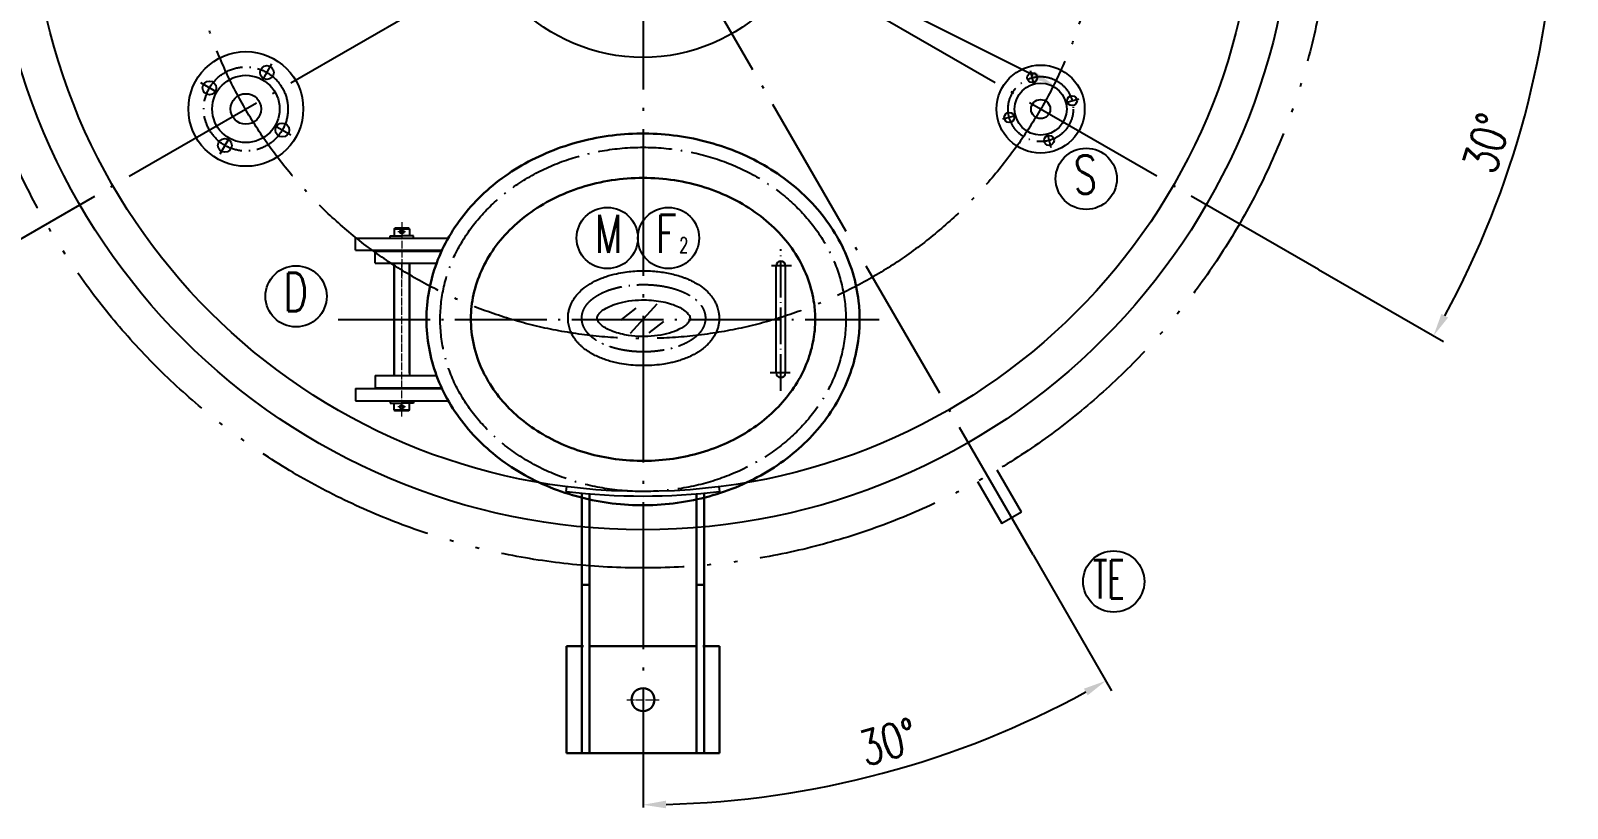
# Model space of a CAD drawing. Extents: x 2928 to 12091, y -6087 to 4005.
# Drawn here: x 6142 to 8150, y -4580 to -3563 of the extents above; entities that cross this region are included whole.
import ezdxf

# ---------------------------------------------------------------- set-up
doc = ezdxf.new("R2010")
doc.units = 0
doc.header["$MEASUREMENT"] = 0
for name, pattern in [('ACAD_ISO04W100', [30.5, 24, -3, 0.5, -3]), ('ACAD_ISO05W100', [34, 24, -3, 0.5, -3, 0.5, -3]), ('DASH10', [12, 10, -1, 0, -1])]:
    doc.linetypes.add(name, pattern=pattern)
doc.layers.get('0').update_dxf_attribs({"color": 5, "linetype": 'CONTINUOUS'})
doc.layers.get('DEFPOINTS').update_dxf_attribs({"linetype": 'CONTINUOUS'})
for name, color, linetype in [('1中心线', 3, 'ACAD_ISO04W100'), ('3轮廓', 7, 'CONTINUOUS'), ('3轮廓、图框', 7, 'CONTINUOUS'), ('4文字标注', 5, 'CONTINUOUS'), ('6断裂线', 6, 'ACAD_ISO05W100'), ('H', 7, 'CONTINUOUS')]:
    doc.layers.add(name, color=color, linetype=linetype)
doc.layers.add('中心线', color=3, linetype='DASH10', lineweight=18)
doc.layers.add('轮廓线', color=7, linetype='CONTINUOUS', lineweight=30)
doc.styles.add('CHINA', font='romans.shx', dxfattribs={"bigfont": 'china.shx'})
doc.styles.add('样式 2', font='ROMANS.shx', dxfattribs={"width": 0.75, "bigfont": 'hmhz.shx'})
doc.dimstyles.new('普通15CC', dxfattribs={"dimscale": 15, "dimtxt": 3, "dimasz": 2, "dimexe": 1, "dimexo": 0, "dimgap": 1, "dimtad": 1, "dimdec": 0, "dimzin": 11, "dimdsep": 46, "dimtxsty": 'CHINA', "dimcen": 0, "dimclrd": 5, "dimclre": 5, "dimclrt": 5, "dimadec": 0, "dimazin": 0, "dimtfac": 0.7, "dimtdec": 4, "dimtofl": 0, "dimtmove": 0, "dimatfit": 0, "dimfxl": 1, "dimtolj": 1, "dimtzin": 11, "dimarcsym": 0})

# ---------------------------------------------------------------- blocks, each defined once
blk = doc.blocks.new('管口符号')
at = {"layer": '4文字标注'}
blk.add_circle((-1249.14, -514.69), 4, dxfattribs=at)
at = {"layer": '4文字标注', "style": '样式 2', "width": 0.7}
for tag, p, height in [('A', (-1250.76, -516.64), 5), ('1', (-1247.74, -516.63), 2)]:
    blk.add_attdef(tag, p, '', height=height, dxfattribs=at)
blk = doc.blocks.new('*D32')
at = {"layer": '3轮廓、图框', "color": 5, "lineweight": -2}
for p, q in [((5854.9, -3365.8), (5692, -3365.8)), ((6059, -3875.5), (5859.5, -3990.7))]:
    blk.add_line(p, q, dxfattribs=at)
blk.add_arc((6941.8, -3365.8), 1234.8, 181.3921, 208.6079, dxfattribs=at)
at = {"layer": '3轮廓、图框', "color": 5}
for points in [[(5712.4, -3395.8), (5702.4, -3395.9), (5707, -3365.8)], [(5853.4, -3959.5), (5862.1, -3954.6), (5872.5, -3983.2)]]:
    blk.add_solid(points, dxfattribs=at)
at = {"layer": 'DEFPOINTS', "color": 0}
for p in [(5854.9, -3365.8), (6941.8, -3365.9), (7961.1, -3365.8), (5781.5, -3788.1), (6059, -3875.5)]:
    blk.add_point(p, dxfattribs=at)
at = {"layer": '3轮廓、图框', "color": 5, "insert": (5778.7, -3650), "char_height": 45, "attachment_point": 5, "rotation": 283.7284, "style": '样式 2'}
blk.add_mtext('\\A1;30%%d', dxfattribs=at)
blk = doc.blocks.new('*D33')
at = {"layer": '3轮廓、图框', "color": 5, "lineweight": -2}
for p, q in [((6941.8, -2228), (6941.8, -2156.2)), ((7451.4, -2483), (7546.5, -2318.3))]:
    blk.add_line(p, q, dxfattribs=at)
blk.add_arc((6941.8, -3365.8), 1194.5, 61.439, 88.561, dxfattribs=at)
at = {"layer": '3轮廓、图框', "color": 5}
for points in [[(6971.8, -2166.6), (6971.7, -2176.6), (6941.8, -2171.2)], [(7510.4, -2320.9), (7515.3, -2312.2), (7539, -2331.2)]]:
    blk.add_solid(points, dxfattribs=at)
at = {"layer": 'DEFPOINTS', "color": 0}
for p in [(7149.2, -2189.4), (6941.8, -2228), (7451.4, -2483), (6941.7, -3365.8), (6941.8, -4579.2)]:
    blk.add_point(p, dxfattribs=at)
at = {"layer": '3轮廓、图框', "color": 5, "insert": (7292.4, -2184.7), "char_height": 45, "attachment_point": 5, "rotation": 343.4654, "style": '样式 2'}
blk.add_mtext('\\A1;30%%d', dxfattribs=at)
blk = doc.blocks.new('*D35')
at = {"layer": '3轮廓、图框', "color": 5, "lineweight": -2}
for p, q in [((7961.1, -3365.8), (8149.6, -3365.8)), ((7824.5, -3875.5), (7987.7, -3969.7))]:
    blk.add_line(p, q, dxfattribs=at)
blk.add_arc((6941.8, -3365.8), 1192.8, 331.4411, 358.5589, dxfattribs=at)
at = {"layer": '3轮廓、图框', "color": 5}
for points in [[(8139.2, -3395.9), (8129.2, -3395.8), (8134.6, -3365.8)], [(7985.1, -3933.6), (7993.8, -3938.5), (7974.8, -3962.2)]]:
    blk.add_solid(points, dxfattribs=at)
at = {"layer": 'DEFPOINTS', "color": 0}
for p in [(5854.9, -3365.8), (6941.8, -3365.8), (7961.1, -3365.8), (8116.4, -3573), (7824.5, -3875.5)]:
    blk.add_point(p, dxfattribs=at)
at = {"layer": '3轮廓、图框', "color": 5, "insert": (8044.5, -3710.4), "char_height": 45, "attachment_point": 5, "rotation": 72.6489, "style": '样式 2'}
blk.add_mtext('\\A1;30%%d', dxfattribs=at)
blk = doc.blocks.new('*D36')
at = {"layer": '3轮廓、图框', "color": 5, "lineweight": -2}
blk.add_line((7451.4, -4248.6), (7554, -4426.4), dxfattribs=at)
blk.add_arc((6941.8, -3365.9), 1209.5, 271.4211, 298.5789, dxfattribs=at)
at = {"layer": '3轮廓、图框', "color": 5}
for points in [[(7522.8, -4432.4), (7517.9, -4423.7), (7546.5, -4413.4)], [(6971.7, -4570.1), (6971.8, -4580.1), (6941.8, -4575.5)]]:
    blk.add_solid(points, dxfattribs=at)
at = {"layer": 'DEFPOINTS', "color": 0}
for p in [(6941.8, -2228), (6941.7, -3365.9), (7451.4, -4248.6), (7151.8, -4557.1), (6941.8, -4579.2)]:
    blk.add_point(p, dxfattribs=at)
at = {"layer": '3轮廓、图框', "color": 5, "insert": (7262.2, -4493.3), "char_height": 45, "attachment_point": 5, "rotation": 15.8671, "style": '样式 2'}
blk.add_mtext('\\A1;30%%d', dxfattribs=at)
blk = doc.blocks.new('*D54')
at = {"layer": '3轮廓、图框', "color": 5, "lineweight": -2}
blk.add_line((6432, -3110.8), (7451.5, -3620.9), dxfattribs=at)
at = {"layer": '3轮廓、图框', "color": 5}
for points in [[(6434.3, -3106.3), (6429.8, -3115.2), (6405.2, -3097.3)], [(7449.3, -3625.4), (7453.7, -3616.4), (7478.3, -3634.3)]]:
    blk.add_solid(points, dxfattribs=at)
at = {"layer": 'DEFPOINTS', "color": 0}
for p in [(6405.2, -3097.3), (7478.3, -3634.3)]:
    blk.add_point(p, dxfattribs=at)
at = {"layer": '3轮廓、图框', "color": 5, "insert": (6685.6, -3195.7), "char_height": 45, "attachment_point": 5, "rotation": 333.4172, "style": '样式 2'}
blk.add_mtext('\\A1;∅1200', dxfattribs=at)

msp = doc.modelspace()

# ---------------------------------------------------------------- linework, layer by layer
at = {"color": 7, "linetype": 'Continuous'}
msp.add_line((7436.346, -4192.94914), (7410.48942, -4207.87744), dxfattribs=at)
msp.add_line((7436.346, -4192.94914), (7410.48942, -4207.87744), dxfattribs=at)
at = {"layer": '1中心线', "ltscale": 8}
for p, q in [((6941.76495, -2228.01856), (6941.76495, -4579.18595)), ((6058.99649, -3875.52357), (6941.76829, -3365.85504)), ((7451.40482, -4248.63017), (6941.73629, -3365.85838)), ((7824.53675, -3875.49824), (6941.76495, -3365.82971))]:
    msp.add_line(p, q, dxfattribs=at)
at = {"layer": '1中心线'}
for p, q in [((6444.72602, -3627.59223), (6457.0984, -3606.16263)), ((6384.6209, -3643.69735), (6363.1913, -3631.32496)), ((7452.58035, -3632.98823), (7447.97215, -3615.79019)), ((7494.22167, -3657.02986), (7511.41972, -3652.42166)), ((6460.83113, -3687.69735), (6482.26073, -3700.06973)), ((7428.53872, -3674.62956), (7411.34067, -3679.23776)), ((6400.72602, -3703.80247), (6388.35363, -3725.23206)), ((7470.18004, -3698.67119), (7474.78825, -3715.86923))]:
    msp.add_line(p, q, dxfattribs=at)
at = {"layer": '1中心线', "ltscale": 2}
for p, q in [((7121.76495, -4034.29376), (7121.76495, -3849.20865)), ((7135.61866, -3870.82971), (7109.49359, -3870.82971)), ((7133.81691, -4010.82971), (7107.69187, -4010.82971))]:
    msp.add_line(p, q, dxfattribs=at)
at = {"layer": '1中心线', "color": 3, "ltscale": 5}
msp.add_line((6543.49689, -3940.82971), (7250.3684, -3940.82971), dxfattribs=at)
at = {"layer": '1中心线', "ltscale": 8}
msp.add_circle((6941.76495, -3365.82971), 600, dxfattribs=at)
at = {"layer": '1中心线', "ltscale": 3}
for centre, radius in [((6422.72602, -3665.69735), 55), ((7461.3802, -3665.82971), 42.5)]:
    msp.add_circle(centre, radius, dxfattribs=at)
at = {"layer": '1中心线', "ltscale": 4}
msp.add_ellipse((6941.76495, -3940.82971), major_axis=(265, 0), ratio=0.8490566038, dxfattribs=at)
at = {"layer": '1中心线', "ltscale": 3}
msp.add_open_spline([(6861.70216, -3939.31055), (6861.70216, -3940.17987), (6861.74676, -3941.06428), (6861.94392, -3943.02124), (6862.11663, -3944.07786), (6862.53645, -3945.93828), (6862.75503, -3946.73646), (6863.25853, -3948.30181), (6863.54389, -3949.07121), (6864.49907, -3951.34901), (6865.26418, -3952.8171), (6866.70943, -3955.14659), (6867.32934, -3956.04549), (6868.5288, -3957.62808), (6869.09929, -3958.32662), (6870.29388, -3959.69232), (6870.91188, -3960.35282), (6872.19844, -3961.64349), (6872.87084, -3962.27741), (6874.2595, -3963.51183), (6874.97766, -3964.11417), (6876.76286, -3965.53126), (6877.84218, -3966.32499), (6880.08431, -3967.85734), (6881.25299, -3968.6), (6883.6527, -3970.02199), (6884.89644, -3970.70889), (6887.45178, -3972.02684), (6888.76481, -3972.65859), (6891.96167, -3974.09533), (6893.865, -3974.87291), (6897.36521, -3976.17215), (6898.93898, -3976.71313), (6902.13713, -3977.72953), (6903.76506, -3978.20615), (6907.22142, -3979.13582), (6909.05939, -3979.58483), (6912.78384, -3980.40646), (6914.67363, -3980.77991), (6920.41287, -3981.78667), (6924.33445, -3982.30662), (6932.28193, -3983.03848), (6936.3073, -3983.24989), (6944.57572, -3983.36322), (6948.8205, -3983.24954), (6957.21285, -3982.68003), (6961.36619, -3982.22356), (6968.27671, -3981.1633), (6971.07034, -3980.64667), (6975.95169, -3979.58056), (6978.06861, -3979.05997), (6981.87713, -3978.0136), (6983.57525, -3977.50472), (6986.8975, -3976.42081), (6988.5288, -3975.84349), (6991.70473, -3974.62569), (6993.24654, -3973.98649), (6996.2757, -3972.62898), (6997.75158, -3971.91593), (7000.58121, -3970.43843), (7001.94362, -3969.66988), (7003.98468, -3968.4231), (7004.69294, -3967.97146), (7005.94944, -3967.13441), (7006.49914, -3966.75534), (7007.5688, -3965.99082), (7008.09118, -3965.60374), (7009.62658, -3964.42291), (7010.61315, -3963.60541), (7012.50075, -3961.91227), (7013.40358, -3961.03475), (7015.10052, -3959.23496), (7015.89952, -3958.30792), (7017.41034, -3956.37224), (7018.11157, -3955.37642), (7019.39249, -3953.33262), (7019.9767, -3952.27711), (7021.01716, -3950.10428), (7021.4745, -3948.9833), (7022.0912, -3947.14606), (7022.30139, -3946.42586), (7022.67764, -3944.90576), (7022.83998, -3944.09638), (7023.04264, -3942.77614), (7023.10573, -3942.26671), (7023.21199, -3941.13757), (7023.24839, -3940.50054), (7023.2745, -3939.21069), (7023.26391, -3938.5594), (7023.19626, -3937.27829), (7023.13908, -3936.64163), (7022.99697, -3935.51877), (7022.92168, -3935.03433), (7022.74032, -3934.05049), (7022.63568, -3933.55962), (7022.36068, -3932.42225), (7022.18045, -3931.78081), (7021.77361, -3930.50816), (7021.55218, -3929.89243), (7021.0577, -3928.6526), (7020.78757, -3928.03711), (7020.21074, -3926.83204), (7019.90199, -3926.23789), (7018.92101, -3924.48635), (7018.19507, -3923.3607), (7016.92724, -3921.61956), (7016.4368, -3920.99052), (7015.4184, -3919.76479), (7014.88819, -3919.16525), (7013.7801, -3917.98333), (7013.20377, -3917.40285), (7011.91743, -3916.17538), (7011.20274, -3915.53502), (7009.88013, -3914.4181), (7009.28761, -3913.93993), (7008.08, -3913.0074), (7007.46017, -3912.54935), (7006.19027, -3911.64969), (7005.54404, -3911.21085), (7003.5636, -3909.92038), (7002.17866, -3909.08935), (6999.65723, -3907.69132), (6998.53408, -3907.10611), (6996.18603, -3905.95487), (6994.96857, -3905.39445), (6992.47665, -3904.31714), (6991.19543, -3903.79731), (6988.20288, -3902.65799), (6986.47496, -3902.05413), (6982.91993, -3900.91532), (6981.10454, -3900.384), (6976.81506, -3899.24127), (6974.31789, -3898.6592), (6969.11251, -3897.60878), (6966.40322, -3897.14639), (6960.92029, -3896.37487), (6958.14304, -3896.0651), (6952.0144, -3895.55525), (6948.64534, -3895.38567), (6941.91006, -3895.26499), (6938.53839, -3895.31374), (6931.8211, -3895.62889), (6928.48518, -3895.89491), (6921.86016, -3896.64622), (6918.56894, -3897.13397), (6912.14402, -3898.32167), (6909.00395, -3899.02262), (6901.73572, -3900.94248), (6897.73294, -3902.24228), (6892.00345, -3904.50756), (6890.12334, -3905.32509), (6887.06771, -3906.78624), (6885.8718, -3907.39603), (6883.90272, -3908.46795), (6883.11623, -3908.91549), (6881.57207, -3909.83426), (6880.82169, -3910.30114), (6879.23254, -3911.33639), (6878.40265, -3911.90638), (6876.79707, -3913.07202), (6876.02004, -3913.6684), (6874.49808, -3914.90583), (6873.76213, -3915.53971), (6871.924, -3917.22262), (6870.86521, -3918.29224), (6868.88687, -3920.52325), (6867.96302, -3921.68964), (6866.28695, -3924.09919), (6865.52962, -3925.34912), (6864.51279, -3927.32616), (6864.18578, -3928.0243), (6863.69984, -3929.17552), (6863.52453, -3929.62142), (6863.19091, -3930.53816), (6863.03437, -3931.00485), (6862.60532, -3932.40392), (6862.36787, -3933.35313), (6862.09326, -3934.77316), (6862.01603, -3935.23825), (6861.82311, -3936.63075), (6861.74208, -3937.59077), (6861.70602, -3938.79597), (6861.70216, -3939.05381), (6861.70216, -3939.31055)], degree=3, knots=[0, 0, 0, 0, 0.0489122427, 0.0489122427, 0.109095215, 0.109095215, 0.154974362, 0.154974362, 0.200853509, 0.200853509, 0.2926118029, 0.2926118029, 0.3526419207, 0.3526419207, 0.4017134326, 0.4017134326, 0.4507849444, 0.4507849444, 0.4998564563, 0.4998564563, 0.5489279681, 0.5489279681, 0.6176973992, 0.6176973992, 0.6864668304, 0.6864668304, 0.7552362615, 0.7552362615, 0.8240056927, 0.8240056927, 0.918045484, 0.918045484, 0.9914356199, 0.9914356199, 1.0648257558, 1.0648257558, 1.1444506344, 1.1444506344, 1.224075513, 1.224075513, 1.3833252703, 1.3833252703, 1.5425750275, 1.5425750275, 1.7097361502, 1.7097361502, 1.8768972728, 1.8768972728, 1.9935538384, 1.9935538384, 2.0856242428, 2.0856242428, 2.1624267513, 2.1624267513, 2.2392292598, 2.2392292598, 2.3160317684, 2.3160317684, 2.3928342769, 2.3928342769, 2.4696367854, 2.4696367854, 2.5115485115, 2.5115485115, 2.545010473, 2.545010473, 2.5784724344, 2.5784724344, 2.6453963574, 2.6453963574, 2.7123202803, 2.7123202803, 2.7792442033, 2.7792442033, 2.8461681262, 2.8461681262, 2.9130920491, 2.9130920491, 2.9800159721, 2.9800159721, 3.0218889561, 3.0218889561, 3.0673242441, 3.0673242441, 3.095947752, 3.095947752, 3.1316356419, 3.1316356419, 3.1673235318, 3.1673235318, 3.2030114217, 3.2030114217, 3.2307657536, 3.2307657536, 3.2585200854, 3.2585200854, 3.2956794116, 3.2956794116, 3.3328387378, 3.3328387378, 3.369998064, 3.369998064, 3.4071573902, 3.4071573902, 3.4814760426, 3.4814760426, 3.5250975834, 3.5250975834, 3.5687191241, 3.5687191241, 3.6123406649, 3.6123406649, 3.6633785978, 3.6633785978, 3.7029125549, 3.7029125549, 3.742446512, 3.742446512, 3.7819804691, 3.7819804691, 3.8610483833, 3.8610483833, 3.922068341, 3.922068341, 3.9847857615, 3.9847857615, 4.047503182, 4.047503182, 4.1290813674, 4.1290813674, 4.2106595529, 4.2106595529, 4.3184293909, 4.3184293909, 4.4304888668, 4.4304888668, 4.5425483427, 4.5425483427, 4.675606308, 4.675606308, 4.8086642733, 4.8086642733, 4.9417222386, 4.9417222386, 5.0762055329, 5.0762055329, 5.2106888273, 5.2106888273, 5.39561584, 5.39561584, 5.4902455602, 5.4902455602, 5.5546963253, 5.5546963253, 5.5987511394, 5.5987511394, 5.6428059535, 5.6428059535, 5.6937258297, 5.6937258297, 5.7446457058, 5.7446457058, 5.795565582, 5.795565582, 5.8765176949, 5.8765176949, 5.9574698078, 5.9574698078, 6.0384219207, 6.0384219207, 6.0810445544, 6.0810445544, 6.1081940767, 6.1081940767, 6.135343599, 6.135343599, 6.1896426437, 6.1896426437, 6.2160085021, 6.2160085021, 6.268740219, 6.268740219, 6.2831853072, 6.2831853072, 6.2831853072, 6.2831853072], dxfattribs=at)
at = {"layer": '3轮廓'}
for p, q in [((7378.62763, -4152.6912), (7410.48942, -4207.87744)), ((7436.346, -4192.94914), (7404.48699, -4137.76773))]:
    msp.add_line(p, q, dxfattribs=at)
for centre, radius in [((6422.72602, -3665.69735), 75), ((6450.22602, -3618.06595), 9), ((7461.3802, -3665.82971), 57.5), ((6375.09462, -3638.19735), 9), ((6422.72602, -3665.69735), 44), ((7461.3802, -3665.82971), 34), ((7450.38039, -3624.77786), 6.5), ((6422.72602, -3665.69735), 20), ((7461.3802, -3665.82971), 12.5), ((7502.43204, -3654.8299), 6.5), ((7420.32835, -3676.82952), 6.5), ((6470.35741, -3693.19735), 9), ((6395.22602, -3713.32874), 9), ((7472.38, -3706.88156), 6.5)]:
    msp.add_circle(centre, radius, dxfattribs=at)
for points, knots in [([(6843.70216, -3939.31054), (6843.70216, -3941.77273), (6843.91171, -3944.24699), (6844.71914, -3949.05528), (6845.32177, -3951.42068), (6846.84772, -3955.93502), (6847.77638, -3958.10355), (6850.2152, -3962.85925), (6851.81937, -3965.37006), (6854.29916, -3968.65761), (6855.05697, -3969.59492), (6856.62099, -3971.41261), (6857.42134, -3972.28613), (6859.05162, -3973.96542), (6859.88109, -3974.77187), (6861.71056, -3976.45848), (6862.70578, -3977.32042), (6864.53266, -3978.81452), (6865.35551, -3979.45734), (6867.26208, -3980.88335), (6868.35632, -3981.65589), (6870.47806, -3983.07438), (6871.50646, -3983.72833), (6873.58252, -3984.98679), (6874.63349, -3985.59336), (6877.83536, -3987.35633), (6880.01785, -3988.44672), (6884.49395, -3990.48559), (6886.77795, -3991.43008), (6891.43824, -3993.18221), (6893.81777, -3993.99172), (6898.64669, -3995.47651), (6901.09836, -3996.15246), (6906.08544, -3997.38141), (6908.60953, -3997.93182), (6915.02331, -3999.15815), (6918.95268, -3999.75493), (6926.89002, -4000.66598), (6930.90409, -4000.98134), (6941.01151, -4001.42045), (6947.13297, -4001.36514), (6957.6684, -4000.71478), (6962.11131, -4000.26416), (6969.53896, -3999.20373), (6972.55367, -3998.68531), (6977.71865, -3997.63627), (6979.89108, -3997.14366), (6984.1497, -3996.07158), (6986.24122, -3995.49267), (6990.35548, -3994.24431), (6992.38156, -3993.5737), (6996.6396, -3992.03754), (6998.85332, -3991.16179), (7002.76112, -3989.46349), (7004.47602, -3988.66342), (7007.82889, -3986.98016), (7009.46993, -3986.09514), (7012.60369, -3984.27201), (7014.0997, -3983.33924), (7017.70073, -3980.92476), (7019.75285, -3979.40254), (7023.27303, -3976.4677), (7024.77508, -3975.10091), (7027.65465, -3972.20628), (7029.03564, -3970.67459), (7031.65655, -3967.41404), (7032.89737, -3965.6845), (7034.84916, -3962.5614), (7035.60974, -3961.21577), (7037.01781, -3958.41609), (7037.66203, -3956.96836), (7038.81202, -3953.97758), (7039.3146, -3952.44331), (7040.15908, -3949.29092), (7040.50159, -3947.67074), (7041.0057, -3944.39458), (7041.16616, -3942.74408), (7041.29999, -3939.3673), (7041.26856, -3937.64282), (7041.06265, -3934.94249), (7040.95208, -3933.94317), (7040.62764, -3931.70417), (7040.3893, -3930.44717), (7039.81333, -3927.97535), (7039.47606, -3926.76192), (7038.82071, -3924.72657), (7038.52747, -3923.89942), (7037.89543, -3922.26308), (7037.55825, -3921.4582), (7036.48891, -3919.08626), (7035.6996, -3917.56394), (7034.22897, -3915.04116), (7033.57506, -3914.00895), (7032.11978, -3911.87603), (7031.3078, -3910.78077), (7029.63029, -3908.6791), (7028.7624, -3907.66961), (7025.13653, -3903.72512), (7022.16662, -3901.09353), (7015.91686, -3896.3781), (7012.61487, -3894.27791), (7007.81235, -3891.63884), (7006.4182, -3890.91926), (7003.30685, -3889.4068), (7001.58916, -3888.63146), (6998.52501, -3887.34429), (6997.19237, -3886.81465), (6994.50489, -3885.8043), (6993.14642, -3885.32216), (6989.02724, -3883.94178), (6986.22061, -3883.10835), (6980.51911, -3881.61325), (6977.62139, -3880.95115), (6968.79914, -3879.2108), (6962.76292, -3878.38077), (6953.26232, -3877.60063), (6949.84328, -3877.42235), (6943.00223, -3877.26744), (6939.57698, -3877.29085), (6929.32417, -3877.6638), (6922.52724, -3878.31594), (6911.83167, -3880.01956), (6907.8311, -3880.81926), (6901.66207, -3882.3253), (6899.4353, -3882.92696), (6895.05819, -3884.23224), (6892.90245, -3884.9376), (6888.66236, -3886.45936), (6886.57755, -3887.27599), (6880.43056, -3889.90402), (6876.49521, -3891.88341), (6868.97975, -3896.4107), (6865.40693, -3898.95264), (6860.03457, -3903.64222), (6858.09133, -3905.55298), (6854.43677, -3909.70482), (6852.72438, -3911.94673), (6849.71213, -3916.67185), (6848.39284, -3919.14509), (6846.95843, -3922.55284), (6846.65083, -3923.34191), (6846.07244, -3924.95687), (6845.80323, -3925.77879), (6845.06461, -3928.27102), (6844.66164, -3929.97752), (6844.1829, -3932.7262), (6844.04106, -3933.75077), (6843.82836, -3935.82138), (6843.75799, -3936.86431), (6843.70966, -3938.37531), (6843.70216, -3938.84266), (6843.70216, -3939.31054)], [0, 0, 0, 0, 0.0813569842, 0.0813569842, 0.1627139684, 0.1627139684, 0.2440709526, 0.2440709526, 0.3510980775, 0.3510980775, 0.3958296461, 0.3958296461, 0.4405612146, 0.4405612146, 0.4847482154, 0.4847482154, 0.535653913, 0.535653913, 0.5759335969, 0.5759335969, 0.6280860193, 0.6280860193, 0.6753802655, 0.6753802655, 0.7226745117, 0.7226745117, 0.817263004, 0.817263004, 0.9118514964, 0.9118514964, 1.0064399887, 1.0064399887, 1.101028481, 1.101028481, 1.1956169734, 1.1956169734, 1.3386007603, 1.3386007603, 1.4815845473, 1.4815845473, 1.6973826613, 1.6973826613, 1.8566329433, 1.8566329433, 1.9671969558, 1.9671969558, 2.048948907, 2.048948907, 2.1293717961, 2.1293717961, 2.2097946853, 2.2097946853, 2.30068559, 2.30068559, 2.3733004769, 2.3733004769, 2.4459153638, 2.4459153638, 2.5146708476, 2.5146708476, 2.614090699, 2.614090699, 2.6917159284, 2.6917159284, 2.7693411578, 2.7693411578, 2.8469663873, 2.8469663873, 2.9020114367, 2.9020114367, 2.9570564861, 2.9570564861, 3.0121015355, 3.0121015355, 3.0671465849, 3.0671465849, 3.1221916343, 3.1221916343, 3.178706068, 3.178706068, 3.2117964502, 3.2117964502, 3.2542829373, 3.2542829373, 3.2967694244, 3.2967694244, 3.326942821, 3.326942821, 3.3571162177, 3.3571162177, 3.417463011, 3.417463011, 3.4615100722, 3.4615100722, 3.5114121346, 3.5114121346, 3.5613141971, 3.5613141971, 3.7133920941, 3.7133920941, 3.8654699912, 3.8654699912, 3.9263595081, 3.9263595081, 3.9990492881, 3.9990492881, 4.0536122997, 4.0536122997, 4.1081753113, 4.1081753113, 4.2173013345, 4.2173013345, 4.3264273577, 4.3264273577, 4.5446794041, 4.5446794041, 4.6658900524, 4.6658900524, 4.7871007007, 4.7871007007, 5.0295219974, 5.0295219974, 5.1781198403, 5.1781198403, 5.263463074, 5.263463074, 5.3488063078, 5.3488063078, 5.4341495415, 5.4341495415, 5.604836009, 5.604836009, 5.7755224764, 5.7755224764, 5.879236498, 5.879236498, 5.9829505195, 5.9829505195, 6.0816015735, 6.0816015735, 6.1109230762, 6.1109230762, 6.1402445789, 6.1402445789, 6.1988875844, 6.1988875844, 6.233306394, 6.233306394, 6.2677252037, 6.2677252037, 6.2831853072, 6.2831853072, 6.2831853072, 6.2831853072]), ([(6881.80216, -3939.31055), (6881.80216, -3939.77043), (6881.85212, -3940.23141), (6882.08241, -3941.23771), (6882.26434, -3941.78393), (6882.82533, -3942.99449), (6883.20552, -3943.65809), (6884.21773, -3945.08371), (6884.84984, -3945.8448), (6886.39001, -3947.42243), (6887.29777, -3948.23851), (6890.03401, -3950.38945), (6892.0858, -3951.73183), (6896.83543, -3954.29687), (6899.532, -3955.51991), (6905.45222, -3957.74852), (6908.67545, -3958.7545), (6915.51475, -3960.48543), (6919.13065, -3961.2106), (6928.27818, -3962.5918), (6933.946, -3963.07184), (6945.35723, -3963.3091), (6951.10001, -3963.06639), (6962.2098, -3961.8833), (6967.57617, -3960.94249), (6977.49755, -3958.46754), (6982.05151, -3956.93194), (6988.83076, -3953.96662), (6991.35, -3952.63119), (6995.65317, -3949.89519), (6997.43473, -3948.49466), (6999.86316, -3946.15533), (7000.6833, -3945.1911), (7001.92941, -3943.41594), (7002.35579, -3942.6078), (7002.92441, -3941.17304), (7003.07088, -3940.54757), (7003.18602, -3939.46765), (7003.1803, -3938.99839), (7003.04831, -3938.00249), (7002.92056, -3937.47372), (7002.47688, -3936.29155), (7002.15907, -3935.6385), (7001.26259, -3934.21238), (7000.68344, -3933.44056), (6999.22581, -3931.82205), (6998.34764, -3930.9761), (6996.28678, -3929.26128), (6995.10446, -3928.39262), (6991.56697, -3926.10584), (6988.95438, -3924.70874), (6983.05415, -3922.12758), (6979.7675, -3920.94281), (6972.68267, -3918.88019), (6968.88481, -3918.0019), (6960.95459, -3916.60993), (6956.82238, -3916.09604), (6948.40825, -3915.46332), (6944.12646, -3915.34442), (6934.24338, -3915.53448), (6928.65676, -3915.99315), (6917.9787, -3917.56512), (6912.88789, -3918.67905), (6904.39798, -3921.20179), (6900.85868, -3922.52821), (6894.61199, -3925.41487), (6891.90646, -3926.97621), (6888.07809, -3929.70125), (6886.72577, -3930.85811), (6884.56294, -3933.06687), (6883.75396, -3934.11629), (6882.72644, -3935.79431), (6882.41565, -3936.46372), (6881.99394, -3937.67068), (6881.88059, -3938.20808), (6881.81156, -3938.91899), (6881.80216, -3939.11478), (6881.80216, -3939.31055)], [0, 0, 0, 0, 0.1106647797, 0.1106647797, 0.2213295594, 0.2213295594, 0.3319943392, 0.3319943392, 0.4426591189, 0.4426591189, 0.5533238986, 0.5533238986, 0.7323210356, 0.7323210356, 0.9113181726, 0.9113181726, 1.0903153095, 1.0903153095, 1.2693124465, 1.2693124465, 1.5280027553, 1.5280027553, 1.7866930642, 1.7866930642, 2.045383373, 2.045383373, 2.3040736818, 2.3040736818, 2.4893896881, 2.4893896881, 2.6747056943, 2.6747056943, 2.8130933838, 2.8130933838, 2.9514810733, 2.9514810733, 3.0898687628, 3.0898687628, 3.2058597506, 3.2058597506, 3.3218507384, 3.3218507384, 3.4378417262, 3.4378417262, 3.5538327141, 3.5538327141, 3.6698237019, 3.6698237019, 3.7858146897, 3.7858146897, 3.9790466436, 3.9790466436, 4.1722785975, 4.1722785975, 4.3655105514, 4.3655105514, 4.5587425053, 4.5587425053, 4.7519744592, 4.7519744592, 5.00676737, 5.00676737, 5.2615602807, 5.2615602807, 5.473047652, 5.473047652, 5.6845350232, 5.6845350232, 5.8393581415, 5.8393581415, 5.9941812597, 5.9941812597, 6.1151287145, 6.1151287145, 6.2360761693, 6.2360761693, 6.2831853072, 6.2831853072, 6.2831853072, 6.2831853072])]:
    msp.add_open_spline(points, degree=3, knots=knots, dxfattribs=at)
at = {"layer": '3轮廓、图框', "color": 0}
for p, q in [((6565.87362, -3834.41087), (6687.28193, -3834.41087)), ((6565.87362, -3850.41087), (6565.87362, -3834.41087)), ((6611.23406, -3834.41087), (6611.23406, -3831.41087)), ((6611.23406, -3831.41087), (6626.51525, -3831.41087)), ((6616.51525, -3822.41087), (6617.51525, -3821.41087)), ((6616.51525, -3822.41087), (6616.51525, -3831.41087)), ((6616.51525, -3822.41087), (6636.51525, -3822.41087)), ((6635.51525, -3821.41087), (6617.51525, -3821.41087)), ((6641.79644, -3831.41087), (6626.51525, -3831.41087)), ((6636.51525, -3822.41087), (6635.51525, -3821.41087)), ((6636.51525, -3822.41087), (6636.51525, -3831.41087)), ((6641.79644, -3834.41087), (6641.79644, -3831.41087)), ((6565.87362, -3850.41087), (6679.05353, -3850.41087)), ((6591.51525, -3851.41087), (6678.59029, -3851.41087)), ((6591.51525, -3867.41087), (6591.51525, -3851.41087)), ((6591.51525, -3867.41087), (6671.96862, -3867.41087)), ((6616.51525, -4014.24855), (6616.51525, -3867.41087)), ((6616.51525, -3867.41087), (6616.51525, -4014.24855)), ((6636.51525, -4011.24855), (6636.51525, -3867.41087)), ((6636.51525, -3867.41087), (6636.51525, -4014.24855)), ((6591.51525, -4014.24855), (6671.96862, -4014.24855)), ((6591.51525, -4014.24855), (6591.51525, -4030.24855)), ((6565.87362, -4031.24855), (6679.05353, -4031.24855)), ((6565.87362, -4031.24855), (6565.87362, -4047.24855)), ((6591.51525, -4030.24855), (6678.59029, -4030.24855)), ((6565.87362, -4047.24855), (6687.28193, -4047.24855)), ((6611.23406, -4047.24855), (6611.23406, -4050.24855)), ((6611.23406, -4050.24855), (6626.51525, -4050.24855)), ((6616.51525, -4059.24855), (6616.51525, -4050.24855)), ((6641.79644, -4050.24855), (6626.51525, -4050.24855)), ((6636.51525, -4059.24855), (6636.51525, -4050.24855)), ((6641.79644, -4047.24855), (6641.79644, -4050.24855)), ((6616.51525, -4059.24855), (6617.51525, -4060.24855)), ((6616.51525, -4059.24855), (6636.51525, -4059.24855)), ((6635.51525, -4060.24855), (6617.51525, -4060.24855)), ((6636.51525, -4059.24855), (6635.51525, -4060.24855))]:
    msp.add_line(p, q, dxfattribs=at)
at = {"layer": '3轮廓、图框'}
for p, q in [((6841.38617, -4165.92388), (6842.08976, -4159.96528)), ((7042.14377, -4165.92388), (7041.44018, -4159.96528))]:
    msp.add_line(p, q, dxfattribs=at)
for radius in [850, 800, 232.5]:
    msp.add_circle((6941.76495, -3365.82971), radius, dxfattribs=at)
at = {"layer": '3轮廓、图框', "color": 0}
for centre in [(6626.51525, -3826.41087), (6626.51525, -4055.24855)]:
    msp.add_circle(centre, 2.5, dxfattribs=at)
at = {"layer": '3轮廓、图框'}
msp.add_arc((6941.76497, -3315.82971), 856, 263.26571856, 276.73428144, dxfattribs=at)
at = {"layer": '6断裂线', "color": 5, "ltscale": 5}
for p, q in [((6932.30955, -3926.03374), (6912.26272, -3941.95604)), ((6959.88668, -3920.94693), (6925.06906, -3959.14808)), ((6968.4307, -3943.61009), (6949.49495, -3958.39846))]:
    msp.add_line(p, q, dxfattribs=at)
at = {"layer": '6断裂线', "ltscale": 10}
msp.add_circle((6941.76495, -3365.82971), 900, dxfattribs=at)
at = {"layer": 'H', "ltscale": 0.3}
for p, q in [((7115.76495, -4010.82971), (7115.76495, -3870.82971)), ((7127.76495, -4010.82971), (7127.76495, -3870.82971))]:
    msp.add_line(p, q, dxfattribs=at)
for centre, start, end in [((7121.76495, -3870.82971), 0, 180), ((7121.76495, -4010.82971), 180, 0)]:
    msp.add_arc(centre, 6, start, end, dxfattribs=at)
at = {"layer": '中心线'}
for p, q in [((6626.51525, -3813.74755), (6626.51525, -3887.42931)), ((6631.31741, -3826.41087), (6620.87804, -3826.41087)), ((6626.51525, -4067.91187), (6626.51525, -3867.41087)), ((6631.31741, -4055.24855), (6620.87804, -4055.24855)), ((6920.66602, -4438.08319), (6962.86389, -4438.08319))]:
    msp.add_line(p, q, dxfattribs=at)
at = {"layer": '轮廓线'}
for p, q in [((6861.76495, -4168.08319), (6861.76495, -4508.08319)), ((6871.76495, -4168.96276), (6871.76495, -4508.08319)), ((7011.76495, -4168.96276), (7011.76495, -4508.08319)), ((7021.76495, -4168.0832), (7021.76495, -4508.08319)), ((6861.76495, -4288.08319), (6871.76495, -4288.08319)), ((7011.76495, -4288.08319), (7021.76495, -4288.08319)), ((7011.76495, -4288.08319), (7021.76495, -4288.08319)), ((6841.76495, -4368.08319), (6841.76495, -4508.08319)), ((6841.76495, -4368.08319), (6863.76495, -4368.08319)), ((6871.76495, -4368.08319), (7011.76495, -4368.08319)), ((7019.76495, -4368.08319), (7041.76495, -4368.08319)), ((7041.76495, -4368.08319), (7041.76495, -4508.08319)), ((6841.76495, -4508.08319), (7041.76495, -4508.08319))]:
    msp.add_line(p, q, dxfattribs=at)
msp.add_circle((6941.76495, -4438.08319), 15, dxfattribs=at)
for points, knots in [([(7224.76495, -3940.82971), (7224.76495, -3932.86413), (7224.30919, -3924.89858), (7221.97529, -3904.54687), (7219.43458, -3892.22138), (7212.19662, -3868.08131), (7207.4997, -3856.2671), (7196.08209, -3833.4335), (7189.36177, -3822.41426), (7174.07694, -3801.42244), (7165.51272, -3791.44988), (7146.75626, -3772.76867), (7136.56423, -3764.06001), (7114.79729, -3748.08942), (7103.22254, -3740.82749), (7078.95871, -3727.89907), (7066.26979, -3722.2326), (7040.06498, -3712.60951), (7026.54926, -3708.65292), (6998.99242, -3702.52888), (6984.95148, -3700.36147), (6956.655, -3697.8591), (6942.39964, -3697.52416), (6913.98892, -3698.69346), (6899.83374, -3700.19769), (6871.93621, -3705.0153), (6858.19403, -3708.32866), (6831.42804, -3716.69822), (6818.4044, -3721.7544), (6793.36859, -3733.50784), (6781.35658, -3740.20509), (6758.61993, -3755.10433), (6747.89546, -3763.30632), (6727.98805, -3781.04463), (6718.8053, -3790.58095), (6702.20865, -3810.78328), (6694.79501, -3821.44927), (6681.93035, -3843.67176), (6676.47967, -3855.22816), (6667.69198, -3878.95904), (6664.35534, -3891.13324), (6659.89311, -3915.79937), (6658.76776, -3928.29082), (6658.76215, -3953.2747), (6659.88189, -3965.76656), (6664.33306, -3990.43427), (6667.66426, -4002.60964), (6676.44138, -4026.34361), (6681.88693, -4037.90191), (6694.74177, -4060.12885), (6702.15072, -4070.79739), (6718.73852, -4091.00535), (6727.9171, -4100.54478), (6747.8168, -4118.28976), (6758.53772, -4126.49532), (6781.26792, -4141.40209), (6793.27704, -4148.10329), (6818.30779, -4159.86494), (6831.32926, -4164.92537), (6858.09165, -4173.30365), (6871.8324, -4176.62147), (6899.72787, -4181.44813), (6913.8824, -4182.95695), (6942.29262, -4184.13545), (6956.54812, -4183.80512), (6984.84567, -4181.31193), (6998.88754, -4179.14906), (7026.447, -4173.03398), (7039.96442, -4169.08178), (7066.17336, -4159.46724), (7078.86473, -4153.80493), (7103.13413, -4140.88449), (7114.71201, -4133.62639), (7136.48587, -4117.66304), (7146.68168, -4108.95779), (7165.44628, -4090.2829), (7174.01487, -4080.31325), (7189.30892, -4059.32666), (7196.03411, -4048.30975), (7207.46183, -4025.48011), (7212.164, -4013.66755), (7219.41275, -3989.53004), (7221.95898, -3977.20545), (7224.30559, -3956.82344), (7224.76495, -3948.82659), (7224.76495, -3940.82971)], [0, 0, 0, 0, 0.097062319, 0.097062319, 0.2492793013, 0.2492793013, 0.4014962837, 0.4014962837, 0.553713266, 0.553713266, 0.7059302483, 0.7059302483, 0.8581472306, 0.8581472306, 1.0103642129, 1.0103642129, 1.1625811952, 1.1625811952, 1.3147981775, 1.3147981775, 1.4670151598, 1.4670151598, 1.6192321421, 1.6192321421, 1.7714491244, 1.7714491244, 1.9236661067, 1.9236661067, 2.075883089, 2.075883089, 2.2281000713, 2.2281000713, 2.3803170537, 2.3803170537, 2.532534036, 2.532534036, 2.6847510183, 2.6847510183, 2.8369680006, 2.8369680006, 2.9891849829, 2.9891849829, 3.1414019652, 3.1414019652, 3.2936189475, 3.2936189475, 3.4458359298, 3.4458359298, 3.5980529121, 3.5980529121, 3.7502698944, 3.7502698944, 3.9024868767, 3.9024868767, 4.054703859, 4.054703859, 4.2069208413, 4.2069208413, 4.3591378237, 4.3591378237, 4.511354806, 4.511354806, 4.6635717883, 4.6635717883, 4.8157887706, 4.8157887706, 4.9680057529, 4.9680057529, 5.1202227352, 5.1202227352, 5.2724397175, 5.2724397175, 5.4246566998, 5.4246566998, 5.5768736821, 5.5768736821, 5.7290906644, 5.7290906644, 5.8813076467, 5.8813076467, 6.033524629, 6.033524629, 6.1857416113, 6.1857416113, 6.2831853072, 6.2831853072, 6.2831853072, 6.2831853072]), ([(7166.76495, -3940.82971), (7166.76495, -3933.846), (7166.28053, -3926.86221), (7163.84121, -3909.35841), (7161.25315, -3898.88137), (7153.85924, -3878.34156), (7149.05212, -3868.27874), (7137.28246, -3848.86984), (7130.31904, -3839.52464), (7114.38184, -3821.88356), (7105.40793, -3813.58887), (7085.69344, -3798.37771), (7074.9533, -3791.46226), (7052.04342, -3779.30016), (7039.8744, -3774.0542), (7014.51888, -3765.45739), (7001.33318, -3762.10695), (6974.40813, -3757.4472), (6960.6696, -3756.13807), (6933.12998, -3755.61826), (6919.32971, -3756.40758), (6892.16072, -3760.05038), (6878.79282, -3762.9037), (6852.96147, -3770.55037), (6840.49883, -3775.34338), (6816.90536, -3786.66246), (6805.77528, -3793.18791), (6785.20509, -3807.69592), (6775.76552, -3815.67753), (6758.8454, -3832.77596), (6751.3649, -3841.8916), (6738.53341, -3860.92267), (6733.18172, -3870.83706), (6724.6891, -3891.15166), (6721.54692, -3901.55163), (6717.49602, -3922.56625), (6716.58631, -3933.18175), (6717.02198, -3955.43878), (6718.59962, -3967.07982), (6724.4461, -3990.0139), (6728.71678, -4001.30786), (6738.97359, -4021.36124), (6744.55865, -4030.22972), (6757.48308, -4047.21166), (6764.82275, -4055.32438), (6781.10618, -4070.53638), (6790.04985, -4077.63491), (6809.32154, -4090.57477), (6819.64919, -4096.4155), (6841.40742, -4106.63098), (6852.8375, -4111.00534), (6876.47086, -4118.12879), (6888.67361, -4120.87766), (6913.48978, -4124.64931), (6926.10268, -4125.67199), (6951.35964, -4125.95361), (6964.00319, -4125.21254), (6988.9407, -4121.99379), (7001.23415, -4119.51619), (7025.10515, -4112.91509), (7036.68219, -4108.79178), (7058.7843, -4099.04934), (7069.30887, -4093.43055), (7089.01567, -4080.89843), (7098.19751, -4073.98564), (7114.98801, -4059.10455), (7122.59652, -4051.13698), (7136.0781, -4034.4039), (7141.95141, -4025.63916), (7151.86836, -4007.56476), (7155.91266, -3998.25558), (7162.13181, -3979.32091), (7164.30748, -3969.69527), (7166.35785, -3953.63418), (7166.76495, -3947.23192), (7166.76495, -3940.82971)], [0, 0, 0, 0, 0.117776474, 0.117776474, 0.2966255614, 0.2966255614, 0.4754746488, 0.4754746488, 0.6543237362, 0.6543237362, 0.8331728237, 0.8331728237, 1.0120219111, 1.0120219111, 1.1908709985, 1.1908709985, 1.369720086, 1.369720086, 1.5485691734, 1.5485691734, 1.7274182608, 1.7274182608, 1.9062673483, 1.9062673483, 2.0851164357, 2.0851164357, 2.2639655231, 2.2639655231, 2.4428146105, 2.4428146105, 2.621663698, 2.621663698, 2.8005127854, 2.8005127854, 2.9793618728, 2.9793618728, 3.1582109603, 3.1582109603, 3.3547504686, 3.3547504686, 3.5512899769, 3.5512899769, 3.7152853238, 3.7152853238, 3.8792806708, 3.8792806708, 4.0432760177, 4.0432760177, 4.2072713646, 4.2072713646, 4.3712667116, 4.3712667116, 4.5352620585, 4.5352620585, 4.6992574054, 4.6992574054, 4.8632527524, 4.8632527524, 5.0272480993, 5.0272480993, 5.1912434462, 5.1912434462, 5.3552387931, 5.3552387931, 5.5192341401, 5.5192341401, 5.683229487, 5.683229487, 5.8472248339, 5.8472248339, 6.0112201809, 6.0112201809, 6.1752155278, 6.1752155278, 6.2831853072, 6.2831853072, 6.2831853072, 6.2831853072])]:
    msp.add_open_spline(points, degree=3, knots=knots, dxfattribs=at)

# ---------------------------------------------------------------- block references
at = {"layer": '4文字标注'}
for p, xscale, yscale, zscale, values in [((20012.33887, 1389.89617), 9.999999989999989, 9.999999989999989, 9.999999989999989, {'A': 'S'}), ((19386.37055, 1312.46067), 9.999999989999992, 9.999999989999992, 9.999999989999992, {'A': 'M'}), ((19466.37057, 1312.46068), 9.99999999998999, 9.99999999998999, 9.99999999998999, {'1': '2', 'A': 'F'}), ((18979.76144, 1236.23178), 9.999999899999992, 9.999999899999992, 9.999999899999992, {'A': 'D'})]:
    msp.add_blockref('管口符号', p, dxfattribs=dict(at, xscale=xscale, yscale=yscale, zscale=zscale)).add_auto_attribs(values)
ref = msp.add_blockref('管口符号', (20048.2919, 863.33691), dxfattribs=dict(at, xscale=9.999999999899991, yscale=9.999999999899991, zscale=9.999999999899991))
ref.add_attrib('A', 'TE', (7529.8428, -4305.60798), dxfattribs={"height": 50, "style": '样式 2', "width": 0.55})

# ---------------------------------------------------------------- dimensions: what is measured, and where the dimension line sits
at = {"layer": '3轮廓、图框'}
for base, line1, line2, picture, middle in [((7149.19479, -2189.35831), ((6941.76495, -2228.01856), (6941.76495, -4579.18595)), ((7451.40482, -2483.02925), (6941.73629, -3365.80104)), '*D33', (7281.725, -2220.6073)), ((7151.80097, -4557.08149), ((6941.76495, -2228.01856), (6941.76495, -4579.18595)), ((7451.40482, -4248.63017), (6941.73629, -3365.85838)), '*D36', (7272.4643, -4529.37152)), ((5781.50214, -3788.14802), ((6058.99649, -3875.52357), (6941.76829, -3365.85504)), ((5854.90167, -3365.82971), (7961.10202, -3365.82971)), '*D32', (5742.31139, -3658.86554)), ((8116.43933, -3572.9565), ((5854.90167, -3365.82971), (7961.10202, -3365.82971)), ((7824.53675, -3875.49824), (6941.76495, -3365.82971)), '*D35', (8080.28245, -3721.55337))]:
    dim = msp.add_angular_dim_2l(base=base, line1=line1, line2=line2, dimstyle='普通15CC', override={"dimtxsty": '样式 2'}, dxfattribs=at)
    dim.commit()
    dim.dimension.update_dxf_attribs({"geometry": picture, "text_midpoint": middle, "dimtype": 162})
dim = msp.add_diameter_dim_2p(p1=(7478.33829, -3634.32375), p2=(6405.19161, -3097.33567), dimstyle='普通15CC', override={"dimtxsty": '样式 2'}, dxfattribs=at)
dim.commit()
dim.dimension.update_dxf_attribs({"geometry": '*D54', "text_midpoint": (6668.84736, -3229.26544), "dimtype": 163})

doc.saveas('drawing.dxf')
